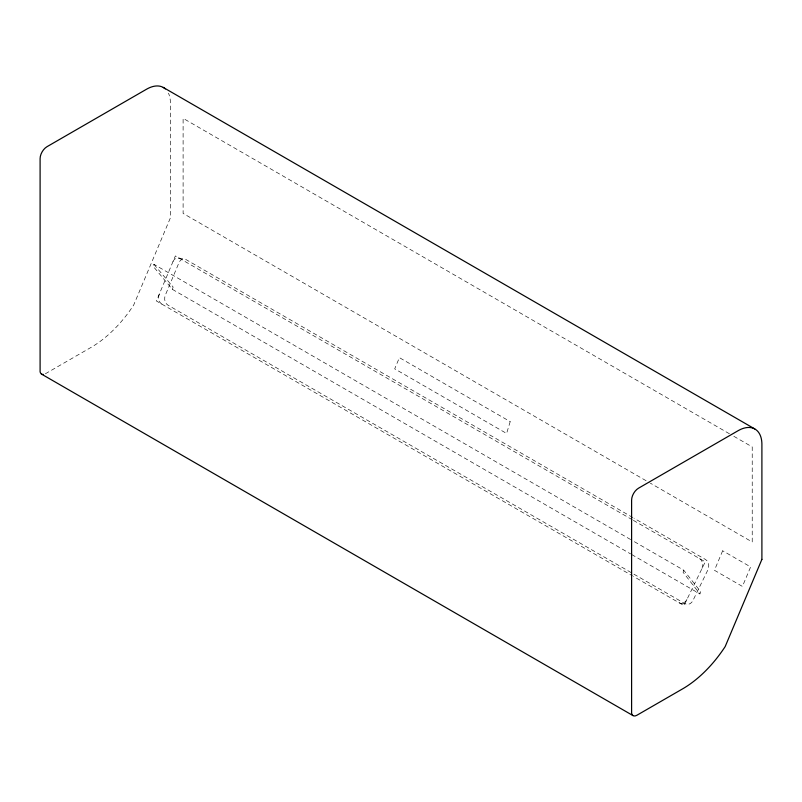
<?xml version="1.0" encoding="UTF-8"?>
<svg xmlns="http://www.w3.org/2000/svg" width="802" height="802" viewBox="0 0 802 802"><rect width="100%" height="100%" fill="white"/><g stroke="black" fill="none" stroke-linecap="round" stroke-linejoin="round"><path stroke-width="0.6" stroke-dasharray="4.01 3.01" d="M630.633 539.546L153.854 264.279L153.202 266.334L172.38 289.362L630.613 553.911M172.38 289.362L173.112 287.036L153.854 264.279M683.735 570.202L683.083 572.257L699.935 593.941L700.667 591.615L683.735 570.202L631.725 540.167M45.363 373.772L90.997 347.426A94.746 54.706 -60 0 0 133.673 305.071L170.395 217.863L170.395 102.405A33.664 19.438 -60 0 0 168.45 93.172M178.575 258.033L184.63 259.026M680.447 603.274L686.502 604.277M729.459 433.782L183.107 118.335L183.107 213.412L649.239 482.533M733.8 436.278L752.226 446.925L752.226 541.992L650.332 483.155M632.898 517.591L185.863 259.497A6.286 5.012 -80.7 0 0 179.016 262.635L165.412 294.956A7.739 6.175 -80.7 0 0 167.929 305.141L685.119 603.736A7.408 5.905 -80.7 0 0 692.978 600.477L707.855 569.941A7.549 6.025 -80.7 0 0 705.6 559.565L633.991 518.222M632.277 519.736L175.367 255.938L156.4 300.981L632.437 575.826M633.359 520.358L705.249 561.861L683.966 605.57L633.52 576.448M631.695 554.543L699.935 593.941M172.961 261.642A6.286 5.012 -80.7 0 1 179.808 258.505M686.923 599.475A7.408 5.905 -80.7 0 1 679.063 602.743M699.544 558.573A7.549 6.025 -80.7 0 1 701.8 568.949M161.874 304.148A7.739 6.175 -80.7 0 1 159.357 293.953M510.212 421.621L506.603 433.461L394.694 368.85L399.406 357.652L510.212 421.621M722.652 550.784L714.442 570.282L742.421 586.432L750.632 566.934L722.652 550.784"/><path stroke-width="1.2" d="M163.257 87.438L754.772 428.94M41.483 374.083L632.999 715.595M165.312 88.892A33.664 19.438 -60 0 0 146.596 89.192L47.007 146.686A9.774 5.644 -60 0 0 40.1 158.656L40.1 371.747A7.579 4.381 -60 0 0 43.539 374.454M761.9 559.365L725.178 646.572A94.746 54.706 -60 0 1 682.502 688.928L636.868 715.274A7.579 4.381 -60 0 1 631.605 713.249L631.605 500.167A9.774 5.644 -60 0 1 638.522 488.197L738.101 430.704A33.664 19.438 -60 0 1 761.9 443.907L761.9 559.365"/></g></svg>
